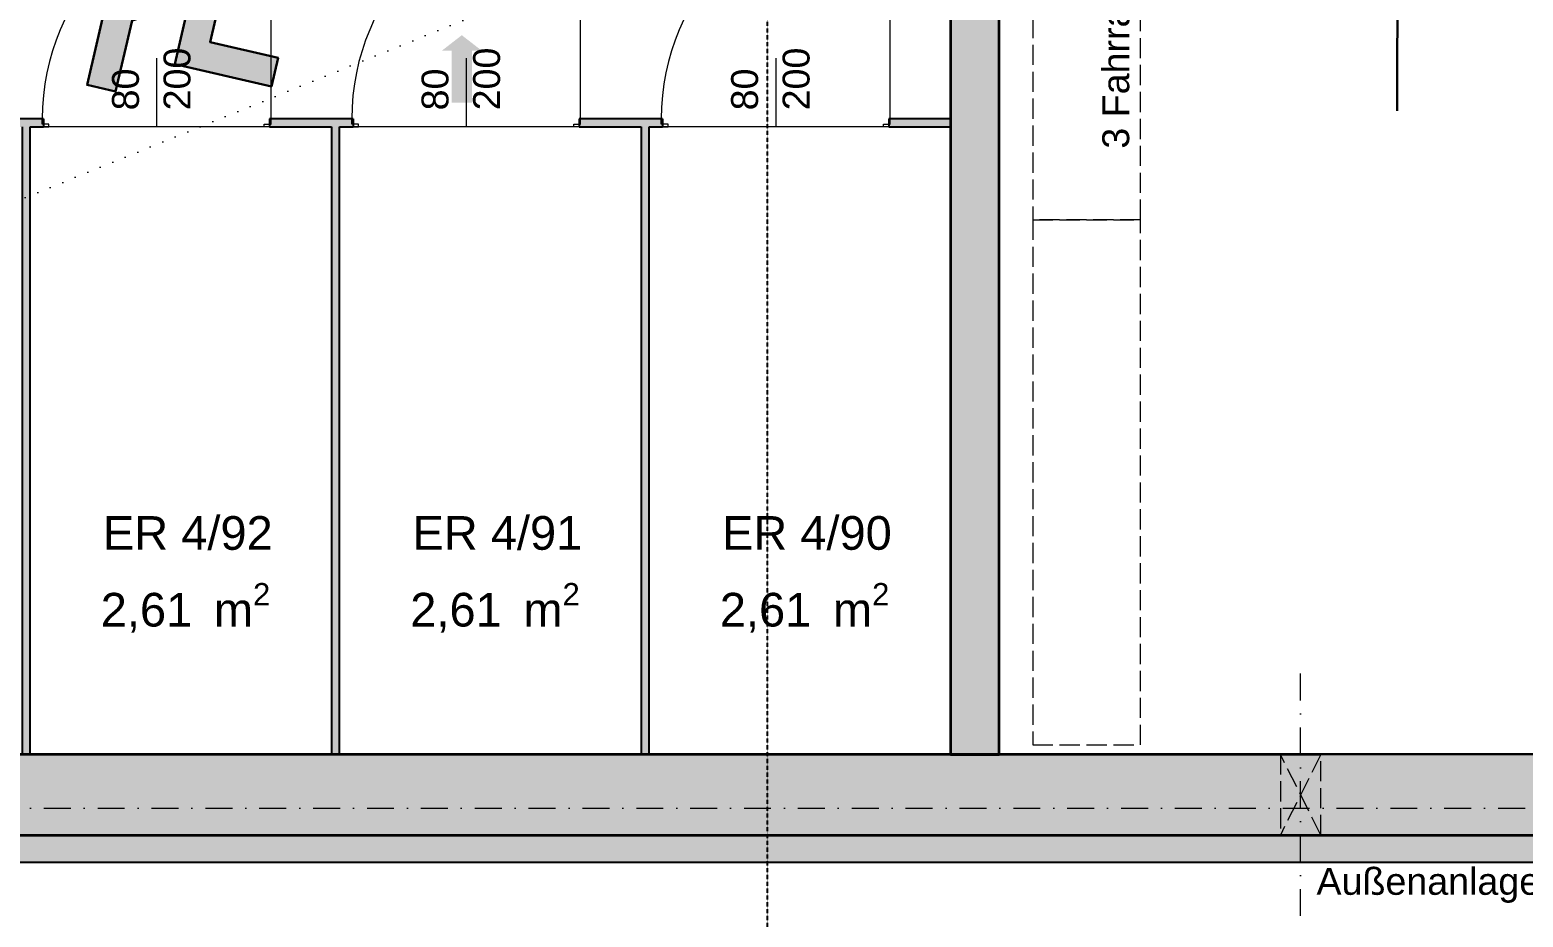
# Model space of a CAD drawing. Header units: millimetres. Extents: x 32522367 to 32638135, y 41424826 to 41540167.
# Drawn here: x 32573128 to 32578675, y 41511029 to 41514324 of the extents above; entities that cross this region are included whole.
import ezdxf
from ezdxf.enums import TextEntityAlignment as Align

# ---------------------------------------------------------------- set-up
doc = ezdxf.new("R2010")
doc.units = ezdxf.units.MM
for name, pattern in [('Achse', [0.2, 0.1, -0.05, 0, -0.05]), ('Punktlinie weit', [0.05, 0, -0.05]), ('Raster', [0.2, 0.1, -0.05, 0, -0.05]), ('Strichlinie eng', [0.1, 0.075, -0.025]), ('Strichlinie weit', [0.2, 0.15, -0.05]), ('Untersicht', [0.1, 0.075, -0.025])]:
    doc.linetypes.add(name, pattern=pattern)
for name, color, linetype in [('000 Achsraster Haupt', 251, 'Continuous'), ('110 Wand Aussen', 251, 'Continuous'), ('120 Wand Innen tragend', 251, 'Continuous'), ('130 Wand Innen', 251, 'Continuous'), ('220 Bodenaufbau', 251, 'Continuous'), ('240 Unterdaemmung', 251, 'Continuous'), ('571 Fahrrad Stellplaetze', 251, 'Continuous'), ('715 Lueftung', 251, 'Continuous'), ('811 Raum 2.Erschließung_ Nebenräume_Allg.räume_Technik', 251, 'Continuous'), ('955 Polierplan Beschriftung', 251, 'Continuous'), ('Archicad Tür-Marker', 251, 'Continuous'), ('Archicad Türen', 251, 'Continuous')]:
    doc.layers.add(name, color=color, linetype=linetype)
for name, color, linetype, lineweight in [('000 Achsraster Haupt_Stift_Nr__1', 251, 'Continuous', 13), ('110 Wand Aussen_Stift_Nr__1', 251, 'Continuous', 13), ('110 Wand Aussen_Stift_Nr__24', 251, 'Continuous', 13), ('110 Wand Aussen_Stift_Nr__29', 251, 'Continuous', 13), ('110 Wand Aussen_Stift_Nr__6', 251, 'Continuous', 13), ('110 Wand Aussen_Stift_Nr__7', 251, 'Continuous', 25), ('110 Wand Aussen_Stift_Nr__78', 251, 'Continuous', 13), ('110 Wand Aussen_Stift_Nr__8', 251, 'Continuous', 35), ('120 Wand Innen tragend_Stift_Nr__24', 251, 'Continuous', 13), ('120 Wand Innen tragend_Stift_Nr__8', 251, 'Continuous', 35), ('130 Wand Innen_Stift_Nr__26', 251, 'Continuous', 13), ('130 Wand Innen_Stift_Nr__7', 251, 'Continuous', 25), ('220 Bodenaufbau_Stift_Nr__6', 251, 'Continuous', 13), ('240 Unterdaemmung_Stift_Nr__6', 251, 'Continuous', 13), ('571 Fahrrad Stellplaetze_Stift_Nr__1', 251, 'Continuous', 13), ('681 Fluchtlinien_Stift_Nr__10', 251, 'Continuous', 25), ('710 Kanal_Stift_Nr__102', 251, 'Continuous', 50), ('715 Lueftung_Stift_Nr__123', 251, 'Continuous', 13), ('915 Allgemein Beschriftung 1_Stift_Nr__1', 251, 'Continuous', 13), ('955 Polierplan Beschriftung_Stift_Nr__1', 251, 'Continuous', 13), ('Archicad Raumstempel_Stift_Nr__1', 251, 'Continuous', 13), ('Archicad Tür-Marker_Stift_Nr__1', 251, 'Continuous', 13), ('Archicad Türen_Stift_Nr__1', 251, 'Continuous', 13), ('Archicad Türen_Stift_Nr__7', 251, 'Continuous', 25)]:
    doc.layers.add(name, color=color, linetype=linetype, lineweight=lineweight)
doc.layers.add('E2_LEHR_MENSCH_NATIVE', color=112, linetype='Continuous', lineweight=35, true_color=0x20dd55)
doc.layers.add('E_NACHRTECH', color=3, linetype='Continuous', true_color=0x00fa00)
doc.styles.add('ERSTELLTER_STIL_1', font='arial.ttf')

# ---------------------------------------------------------------- blocks, each defined once
blk = doc.blocks.new('ER 4_90__97', base_point=(48.7867, 59.2701))
at = {"layer": 'Archicad Raumstempel_Stift_Nr__1', "color": 7, "lineweight": 13, "insert": (48.4889, 59.3003), "char_height": 0.125, "attachment_point": 1, "rotation": 343.6401, "style": 'ERSTELLTER_STIL_1'}
blk.add_mtext('\\A1;{\\pql;\\pt0,0.05;\\fArial|b0|i0|c0|p0;\\W1.000000;2,61\\fArial|b0|i0|c0|p0;\\W1.000000;\\A1{\\H.66x;\\S^  ;}\\fArial|b0|i0|c0|p0;\\W1.000000; m\\fArial|b0|i0|c0|p0;\\W1.000000;\\A1{\\H.66x;\\S2^  ;}}', dxfattribs=at)
at = {"layer": 'Archicad Raumstempel_Stift_Nr__1', "color": 7, "lineweight": 13, "style": 'ERSTELLTER_STIL_1'}
for tag, p in [('ROOM_NAME', (48.5666, 59.5365)), ('DUMMY_890', (49.1312, 59.3993)), ('DUMMY_891', (48.4974, 59.3294))]:
    blk.add_attdef(tag, text='', height=0.125, rotation=343.6401, dxfattribs=at).set_placement(p, align=Align.TOP_LEFT)
blk = doc.blocks.new('ER 4_91__98', base_point=(47.6832, 59.594))
at = {"layer": 'Archicad Raumstempel_Stift_Nr__1', "color": 7, "lineweight": 13, "insert": (47.3854, 59.6242), "char_height": 0.125, "attachment_point": 1, "rotation": 343.6401, "style": 'ERSTELLTER_STIL_1'}
blk.add_mtext('\\A1;{\\pql;\\pt0,0.05;\\fArial|b0|i0|c0|p0;\\W1.000000;2,61\\fArial|b0|i0|c0|p0;\\W1.000000;\\A1{\\H.66x;\\S^  ;}\\fArial|b0|i0|c0|p0;\\W1.000000; m\\fArial|b0|i0|c0|p0;\\W1.000000;\\A1{\\H.66x;\\S2^  ;}}', dxfattribs=at)
at = {"layer": 'Archicad Raumstempel_Stift_Nr__1', "color": 7, "lineweight": 13, "style": 'ERSTELLTER_STIL_1'}
for tag, p in [('ROOM_NAME', (47.4632, 59.8604)), ('DUMMY_890', (48.0278, 59.7232)), ('DUMMY_891', (47.394, 59.6534))]:
    blk.add_attdef(tag, text='', height=0.125, rotation=343.6401, dxfattribs=at).set_placement(p, align=Align.TOP_LEFT)
blk = doc.blocks.new('ER 4_92__99', base_point=(46.5798, 59.918))
at = {"layer": 'Archicad Raumstempel_Stift_Nr__1', "color": 7, "lineweight": 13, "insert": (46.282, 59.9481), "char_height": 0.125, "attachment_point": 1, "rotation": 343.6401, "style": 'ERSTELLTER_STIL_1'}
blk.add_mtext('\\A1;{\\pql;\\pt0,0.05;\\fArial|b0|i0|c0|p0;\\W1.000000;2,61\\fArial|b0|i0|c0|p0;\\W1.000000;\\A1{\\H.66x;\\S^  ;}\\fArial|b0|i0|c0|p0;\\W1.000000; m\\fArial|b0|i0|c0|p0;\\W1.000000;\\A1{\\H.66x;\\S2^  ;}}', dxfattribs=at)
at = {"layer": 'Archicad Raumstempel_Stift_Nr__1', "color": 7, "lineweight": 13, "style": 'ERSTELLTER_STIL_1'}
for tag, p in [('ROOM_NAME', (46.3597, 60.1843)), ('DUMMY_890', (46.9243, 60.0471)), ('DUMMY_891', (46.2906, 59.9773))]:
    blk.add_attdef(tag, text='', height=0.125, rotation=343.6401, dxfattribs=at).set_placement(p, align=Align.TOP_LEFT)
blk = doc.blocks.new('Decke_9', base_point=(42.2185, 67.8776))
at = {"layer": '240 Unterdaemmung_Stift_Nr__6', "color": 7, "linetype": 'Strichlinie eng', "lineweight": 13, "flags": 128}
blk.add_lwpolyline([(42.2185, 67.8776), (40.2186, 61.0651), (59.1401, 55.5106), (61.14, 62.3231), (56.0066, 63.83), (44.8523, 67.1044)], close=True, dxfattribs=at)
blk = doc.blocks.new('Decke_16', base_point=(24.3313, 82.1748))
at = {"layer": '220 Bodenaufbau_Stift_Nr__6', "color": 7, "linetype": 'Continuous', "lineweight": 13, "flags": 128}
blk.add_lwpolyline([(29.6854, 80.6031), (63.8728, 70.5671), (59.3435, 55.1382), (36.9197, 61.7208)], dxfattribs=at)
blk = doc.blocks.new('Öffnung_67')
at = {"layer": '110 Wand Aussen_Stift_Nr__1', "color": 7, "linetype": 'Untersicht', "lineweight": 13}
for p, q in [((50.3673, 57.7732), (50.3079, 58.1033)), ((50.4518, 58.0611), (50.2234, 57.8155))]:
    blk.add_line(p, q, dxfattribs=at)
at = {"layer": '110 Wand Aussen_Stift_Nr__6', "color": 7, "linetype": 'Untersicht', "lineweight": 13, "flags": 128}
for points in [[(50.3079, 58.1033), (50.2234, 57.8155)], [(50.3673, 57.7732), (50.4518, 58.0611)]]:
    blk.add_lwpolyline(points, dxfattribs=at)
at = {"layer": '110 Wand Aussen_Stift_Nr__78', "color": 5, "linetype": 'Achse', "lineweight": 13}
blk.add_line((50.2108, 57.5065), (50.4643, 58.3701), dxfattribs=at)
at = {"layer": '110 Wand Aussen_Stift_Nr__8', "color": 7, "linetype": 'Continuous', "lineweight": 35, "flags": 128}
for points in [[(50.4518, 58.0611), (50.3079, 58.1033)], [(50.2234, 57.8155), (50.3673, 57.7732)]]:
    blk.add_lwpolyline(points, dxfattribs=at)
blk = doc.blocks.new('Wand_6', base_point=(59.3435, 55.1382))
at = {"layer": '110 Wand Aussen_Stift_Nr__24', "linetype": 'Continuous', "lineweight": 13}
blk.add_hatch(color=92, dxfattribs=at).paths.add_polyline_path([(59.1401, 55.5106), (37.1194, 61.9749), (37.0349, 61.687), (59.0556, 55.2227)])
at = {"layer": '110 Wand Aussen_Stift_Nr__29', "linetype": 'Continuous', "lineweight": 13}
blk.add_hatch(color=6, dxfattribs=at).paths.add_polyline_path([(59.3435, 55.1382), (37.1308, 61.6589), (37.1027, 61.5629), (59.3153, 55.0423)])
at = {"layer": '110 Wand Aussen_Stift_Nr__7', "color": 7, "linetype": 'Continuous', "lineweight": 25, "flags": 128}
blk.add_lwpolyline([(37.1027, 61.5629), (59.3153, 55.0423)], dxfattribs=at)
at = {"layer": '110 Wand Aussen_Stift_Nr__8', "color": 7, "linetype": 'Continuous', "lineweight": 35}
for p, q in [((43.0126, 59.9322), (50.2234, 57.8155)), ((50.3673, 57.7732), (53.9895, 56.7099))]:
    blk.add_line(p, q, dxfattribs=at)
at = {"layer": '110 Wand Aussen_Stift_Nr__8', "color": 7, "linetype": 'Continuous', "lineweight": 35, "flags": 128}
for points in [[(50.3079, 58.1033), (43.0971, 60.2201)], [(54.074, 56.9978), (50.4518, 58.0611)]]:
    blk.add_lwpolyline(points, dxfattribs=at)
blk = doc.blocks.new('Wand_172', base_point=(49.3052, 58.3977))
at = {"layer": '120 Wand Innen tragend_Stift_Nr__24', "linetype": 'Continuous', "lineweight": 13}
blk.add_hatch(color=92, dxfattribs=at).paths.add_polyline_path([(49.3052, 58.3977), (50.9727, 64.078), (50.8, 64.1287), (49.1325, 58.4484)])
at = {"layer": '120 Wand Innen tragend_Stift_Nr__8', "color": 7, "linetype": 'Continuous', "lineweight": 35, "flags": 128}
for points in [[(50.8, 64.1287), (49.1325, 58.4484)], [(49.3052, 58.3977), (50.9727, 64.078)], [(49.1325, 58.4484), (49.3052, 58.3977)]]:
    blk.add_lwpolyline(points, dxfattribs=at)
blk = doc.blocks.new('Blockrahmentür 1-Fl 27_3')
at = {"layer": 'Archicad Türen_Stift_Nr__1', "color": 7, "linetype": 'Continuous', "lineweight": 13}
for p, q in [((0.425, 0), (0.425, 0.85)), ((-0.425, -0.02), (-0.425, 0)), ((-0.425, 0), (-0.42, 0)), ((-0.42, 0), (-0.42, -0.03)), ((0.425, 0), (0.42, 0)), ((0.42, 0), (0.42, -0.03)), ((0.425, -0.02), (0.425, 0)), ((-0.4, -0.02), (-0.425, -0.02)), ((-0.42, -0.03), (-0.4, -0.03)), ((-0.4, -0.03), (-0.4, -0.02)), ((0.4, -0.03), (0.4, -0.02)), ((0.4, -0.02), (0.425, -0.02)), ((0.42, -0.03), (0.4, -0.03))]:
    blk.add_line(p, q, dxfattribs=at)
blk.add_arc((0.425, 0), 0.85, 90, 180, dxfattribs=at)
at = {"layer": 'Archicad Türen_Stift_Nr__7', "color": 7, "linetype": 'Continuous', "lineweight": 25}
for p, q in [((-0.42, 0), (-0.42, -0.03)), ((-0.42, 0), (-0.42, -0.03)), ((0.42, 0), (0.42, -0.03)), ((0.42, 0), (0.42, -0.03))]:
    blk.add_line(p, q, dxfattribs=at)
blk = doc.blocks.new('T Marker AUT 27_3')
at = {"layer": 'Archicad Tür-Marker_Stift_Nr__1', "color": 7, "linetype": 'Continuous', "lineweight": 13}
blk.add_line((0, -0.255), (0, 0), dxfattribs=at)
at = {"layer": 'Archicad Tür-Marker_Stift_Nr__1', "color": 7, "lineweight": 13, "style": 'ERSTELLTER_STIL_1'}
for tag, height, p in [('DUMMY_270', 0.1, (-0.165, 0.0026)), ('DUMMY_268', 0.1, (0.0264, 0.0026)), ('DUMMY_269', 0.0667, (0.0931, -0.1825)), ('DUMMY_271', 0.0667, (-0.0983, -0.2588))]:
    blk.add_attdef(tag, text='', height=height, rotation=270, dxfattribs=at).set_placement(p, align=Align.BOTTOM_LEFT)
blk = doc.blocks.new('Wand_173', base_point=(49.7972, 60.7128))
at = {"layer": '130 Wand Innen_Stift_Nr__26', "linetype": 'Continuous', "lineweight": 13}
for points in [[(46.2662, 61.7494), (46.2578, 61.7206), (46.5552, 61.6333), (46.5637, 61.662)], [(47.3696, 61.4254), (47.3612, 61.3967), (47.6586, 61.3093), (47.6671, 61.3381)], [(48.4731, 61.1015), (48.4646, 61.0727), (48.7621, 60.9854), (48.7705, 61.0142)], [(49.5765, 60.7776), (49.5681, 60.7488), (49.7888, 60.684), (49.7972, 60.7128)]]:
    blk.add_hatch(color=5, dxfattribs=at).paths.add_polyline_path(points)
at = {"layer": '130 Wand Innen_Stift_Nr__7', "color": 7, "linetype": 'Continuous', "lineweight": 25}
for p, q in [((46.5637, 61.662), (46.5552, 61.6333)), ((47.3696, 61.4254), (47.3612, 61.3967)), ((47.6671, 61.3381), (47.6586, 61.3093)), ((48.4731, 61.1015), (48.4646, 61.0727)), ((48.7705, 61.0142), (48.7621, 60.9854)), ((49.5765, 60.7776), (49.5681, 60.7488))]:
    blk.add_line(p, q, dxfattribs=at)
at = {"layer": '130 Wand Innen_Stift_Nr__7', "color": 7, "linetype": 'Continuous', "lineweight": 25, "flags": 128}
for points in [[(46.5637, 61.662), (46.2662, 61.7494)], [(46.5072, 61.6473), (46.5552, 61.6333)], [(47.6671, 61.3381), (47.3696, 61.4254)], [(47.3612, 61.3967), (47.5819, 61.3319)], [(47.6107, 61.3234), (47.6586, 61.3093)], [(48.7705, 61.0142), (48.4731, 61.1015)], [(48.4646, 61.0727), (48.6853, 61.008)], [(48.7141, 60.9995), (48.7621, 60.9854)], [(49.5681, 60.7488), (49.7888, 60.684)], [(49.7972, 60.7128), (49.5765, 60.7776)], [(49.7888, 60.684), (49.7972, 60.7128)]]:
    blk.add_lwpolyline(points, dxfattribs=at)
at = {"layer": 'Archicad Tür-Marker', "color": 7, "lineweight": 13}
ref = blk.add_blockref('T Marker AUT 27_3', (46.9582, 61.515), dxfattribs=dict(at, rotation=163.6400892099299))
ref.add_attrib('DUMMY_268', '80', dxfattribs={"layer": 'Archicad Tür-Marker_Stift_Nr__1', "color": 7, "lineweight": 13, "height": 0.1, "rotation": 73.6401, "style": 'ERSTELLTER_STIL_1'}).set_placement((46.9413, 61.5838), align=Align.BOTTOM_LEFT)
ref.add_attrib('DUMMY_270', '200', dxfattribs={"layer": 'Archicad Tür-Marker_Stift_Nr__1', "color": 7, "lineweight": 13, "height": 0.1, "rotation": 73.6401, "style": 'ERSTELLTER_STIL_1'}).set_placement((47.125, 61.5299), align=Align.BOTTOM_LEFT)
ref = blk.add_blockref('T Marker AUT 27_3', (48.0616, 61.191), dxfattribs=dict(at, rotation=163.6400892099299))
ref.add_attrib('DUMMY_268', '80', dxfattribs={"layer": 'Archicad Tür-Marker_Stift_Nr__1', "color": 7, "lineweight": 13, "height": 0.1, "rotation": 73.6401, "style": 'ERSTELLTER_STIL_1'}).set_placement((48.0447, 61.2599), align=Align.BOTTOM_LEFT)
ref.add_attrib('DUMMY_270', '200', dxfattribs={"layer": 'Archicad Tür-Marker_Stift_Nr__1', "color": 7, "lineweight": 13, "height": 0.1, "rotation": 73.6401, "style": 'ERSTELLTER_STIL_1'}).set_placement((48.2284, 61.206), align=Align.BOTTOM_LEFT)
ref = blk.add_blockref('T Marker AUT 27_3', (49.1651, 60.8671), dxfattribs=dict(at, rotation=163.6400892099299))
ref.add_attrib('DUMMY_268', '80', dxfattribs={"layer": 'Archicad Tür-Marker_Stift_Nr__1', "color": 7, "lineweight": 13, "height": 0.1, "rotation": 73.6401, "style": 'ERSTELLTER_STIL_1'}).set_placement((49.1482, 60.936), align=Align.BOTTOM_LEFT)
ref.add_attrib('DUMMY_270', '200', dxfattribs={"layer": 'Archicad Tür-Marker_Stift_Nr__1', "color": 7, "lineweight": 13, "height": 0.1, "rotation": 73.6401, "style": 'ERSTELLTER_STIL_1'}).set_placement((49.3319, 60.882), align=Align.BOTTOM_LEFT)
at = {"layer": 'Archicad Türen', "color": 7, "linetype": 'Continuous', "lineweight": 13, "rotation": 343.6400892099299}
for p in [(46.9667, 61.5437), (48.0701, 61.2198), (49.1735, 60.8959)]:
    blk.add_blockref('Blockrahmentür 1-Fl 27_3', p, dxfattribs=at)
blk = doc.blocks.new('Wand_175', base_point=(48.0578, 58.7638))
at = {"layer": '130 Wand Innen_Stift_Nr__26', "linetype": 'Continuous', "lineweight": 13}
blk.add_hatch(color=5, dxfattribs=at).paths.add_polyline_path([(48.0578, 58.7638), (48.7141, 60.9995), (48.6853, 61.008), (48.029, 58.7723)])
at = {"layer": '130 Wand Innen_Stift_Nr__7', "color": 7, "linetype": 'Continuous', "lineweight": 25, "flags": 128}
for points in [[(48.6853, 61.008), (48.029, 58.7723)], [(48.0578, 58.7638), (48.7141, 60.9995)], [(48.029, 58.7723), (48.0578, 58.7638)]]:
    blk.add_lwpolyline(points, dxfattribs=at)
blk = doc.blocks.new('Wand_177', base_point=(46.9544, 59.0878))
at = {"layer": '130 Wand Innen_Stift_Nr__26', "linetype": 'Continuous', "lineweight": 13}
blk.add_hatch(color=5, dxfattribs=at).paths.add_polyline_path([(46.9544, 59.0878), (47.6107, 61.3234), (47.5819, 61.3319), (46.9256, 59.0962)])
at = {"layer": '130 Wand Innen_Stift_Nr__7', "color": 7, "linetype": 'Continuous', "lineweight": 25, "flags": 128}
for points in [[(47.5819, 61.3319), (46.9256, 59.0962)], [(46.9544, 59.0878), (47.6107, 61.3234)], [(46.9256, 59.0962), (46.9544, 59.0878)]]:
    blk.add_lwpolyline(points, dxfattribs=at)
blk = doc.blocks.new('Wand_179', base_point=(45.8509, 59.4117))
at = {"layer": '130 Wand Innen_Stift_Nr__26', "linetype": 'Continuous', "lineweight": 13}
blk.add_hatch(color=5, dxfattribs=at).paths.add_polyline_path([(45.8509, 59.4117), (46.5072, 61.6473), (46.4784, 61.6558), (45.8222, 59.4201)])
at = {"layer": '130 Wand Innen_Stift_Nr__7', "color": 7, "linetype": 'Continuous', "lineweight": 25, "flags": 128}
for points in [[(46.4784, 61.6558), (45.8222, 59.4201)], [(45.8509, 59.4117), (46.5072, 61.6473)], [(45.8222, 59.4201), (45.8509, 59.4117)]]:
    blk.add_lwpolyline(points, dxfattribs=at)
blk = doc.blocks.new('Fahrradstellplatz 50x200')
at = {"layer": '571 Fahrrad Stellplaetze_Stift_Nr__1', "color": 7, "linetype": 'Strichlinie eng', "lineweight": 13}
for p, q in [((0, 1.95), (0, 0)), ((0.4, 1.95), (0, 1.95)), ((0.4, 0), (0.4, 1.95)), ((0, 0), (0.4, 0))]:
    blk.add_line(p, q, dxfattribs=at)
blk = doc.blocks.new('Etikett_25', base_point=(40.1341, 60.7772))
at = {"layer": '955 Polierplan Beschriftung_Stift_Nr__1', "color": 7, "linetype": 'Punktlinie weit', "lineweight": 13}
blk.add_line((40.1341, 60.7772), (61.5714, 62.9051), dxfattribs=at)
blk = doc.blocks.new('Standard-Rastermarker_6')
at = {"layer": '000 Achsraster Haupt_Stift_Nr__1', "color": 7, "linetype": 'Raster', "lineweight": 13}
blk.add_line((1, 0), (57.5462, 0), dxfattribs=at)
at = {"layer": '000 Achsraster Haupt_Stift_Nr__1', "color": 7, "lineweight": 13, "style": 'ERSTELLTER_STIL_1'}
for tag, p in [('AC_MarkerText_1_0', (-0.25, 0.075)), ('AC_MarkerText_1_1', (58.7962, 0.075))]:
    blk.add_attdef(tag, text='', height=0.15, dxfattribs=at).set_placement(p, align=Align.TOP_CENTER)
blk = doc.blocks.new('Pfeil Gerade 27_6')
at = {"layer": '715 Lueftung_Stift_Nr__123', "linetype": 'Continuous', "lineweight": 13, "true_color": 0xe69900}
blk.add_hatch(color=42, dxfattribs=at).paths.add_polyline_path([(0.125, 0), (0.067, 0.0748), (0.067, 0.0376), (-0.125, 0.0376), (-0.125, -0.0376), (0.067, -0.0376), (0.067, -0.0748)])
blk = doc.blocks.new('98095500')
at = {"color": 18, "lineweight": 30, "true_color": 0x000000}
for points in [[(423921.73, 99168.82), (423956.82, 99168.82), (423956.82, 99202.95), (423984.52, 99214.53), (424033.69, 99214.53), (424053.79, 99178.33)], [(424040.17, 99170.92), (424025.2, 99196.66), (423999.74, 99196.78), (424026.18, 99150.32), (424026.18, 99110.9), (424070.22, 99110.9), (424070.22, 99092.32), (424007.48, 99092.32), (424007.48, 99131.68), (423974.96, 99113.11), (423974.96, 99066.99), (423956.52, 99066.99), (423956.52, 99122.44), (423990.54, 99141.87), (423975.12, 99168.79), (423975.12, 99150.21), (423921.73, 99150.28)]]:
    blk.add_lwpolyline(points, dxfattribs=at)
blk.add_circle((423963.6, 99225.86), 18.08, dxfattribs=at)
for centre, radius, start, end in [((424047.83, 99173.07), 7.96, 195.72991, 41.40047), ((423921.73, 99159.55), 9.27, 89.9849, 270.0151)]:
    blk.add_arc(centre, radius, start, end, dxfattribs=at)
blk = doc.blocks.new('750298750')
h = blk.add_hatch(color=3)
h.paths.add_polyline_path([(426943.63, 99576.9), (426968.12, 99576.79), (426982.52, 99552.02, 1.25347), (426995.63, 99559.16), (426976.28, 99593.98), (426928.98, 99593.98), (426902.34, 99582.83), (426902.34, 99550.01), (426868.58, 99550.01, 1), (426868.59, 99532.17), (426919.94, 99532.11), (426919.94, 99549.98), (426934.78, 99524.08), (426902.06, 99505.39), (426902.06, 99452.05), (426919.79, 99452.05), (426919.79, 99496.41), (426951.07, 99514.28), (426951.07, 99476.42), (427011.43, 99476.42), (427011.43, 99494.29), (426969.06, 99494.29), (426969.06, 99532.21)])
h.paths.add_polyline_path([(426891.47, 99604.88, 1), (426926.25, 99604.88, 1)])
at = {"xscale": 0.9619413167778113, "yscale": 0.9619413167778113, "zscale": 0.9619413167778113}
blk.add_blockref('98095500', (19080.76, 4155.42), dxfattribs=at)
blk = doc.blocks.new('E2_MOL_LEHRPERSON_ZENTRIERT')
blk.add_blockref('750298750', (-426935.55, -99537.16))

msp = doc.modelspace()

# ---------------------------------------------------------------- linework, layer by layer
at = {"layer": '681 Fluchtlinien_Stift_Nr__10', "color": 1, "linetype": 'Strichlinie weit', "lineweight": 25}
msp.add_lwpolyline([(32575868.532, 41507613.586), (32575868.431, 41527613.586)], dxfattribs=at)
msp.add_lwpolyline([(32575868.532, 41507613.586), (32575868.431, 41527613.586)], dxfattribs=at)
at = {"layer": '811 Raum 2.Erschließung_ Nebenräume_Allg.räume_Technik', "color": 40, "linetype": 'Continuous', "lineweight": 0, "true_color": 0xffd933, "flags": 128}
msp.add_lwpolyline([(32563908.467, 41519233.528), (32563908.475, 41517583.739), (32567348.474, 41517583.755), (32567348.473, 41517733.543), (32576728.481, 41517733.593), (32576728.482, 41517553.593), (32576728.513, 41511633.595), (32586978.516, 41511633.648), (32586978.485, 41517553.646), (32585028.475, 41517553.636), (32585028.474, 41517733.636), (32586978.484, 41517733.646), (32586978.476, 41519233.646), (32585028.467, 41519233.636), (32585028.466, 41519413.636), (32586978.475, 41519413.646), (32586978.435, 41527213.654), (32565974.381, 41527213.546), (32563908.426, 41527213.535), (32563908.465, 41519413.527), (32565958.466, 41519413.538), (32565958.467, 41519233.538)], close=True, dxfattribs=at)
at = {"layer": '811 Raum 2.Erschließung_ Nebenräume_Allg.räume_Technik', "color": 31, "linetype": 'Continuous', "lineweight": 0, "true_color": 0xffcc66, "flags": 128}
for points in [[(32563908.482, 41517553.725), (32563908.512, 41511633.531), (32576548.512, 41511633.595), (32576548.482, 41517553.589), (32570798.477, 41517553.559), (32570798.476, 41517703.558), (32569648.476, 41517703.553), (32568528.474, 41517703.546), (32568528.475, 41517555.672), (32567348.474, 41517555.669), (32566199.029, 41517555.679), (32566199.037, 41517553.75)], [(32573128.498, 41513963.574), (32573128.51, 41511633.576), (32574248.511, 41511633.582), (32574248.499, 41513963.58)], [(32574278.499, 41513963.584), (32574278.511, 41511633.584), (32575398.512, 41511633.589), (32575398.5, 41513963.589)], [(32575428.5, 41513963.59), (32575428.512, 41511633.589), (32576548.512, 41511633.595), (32576548.5, 41513963.595)]]:
    msp.add_lwpolyline(points, close=True, dxfattribs=at)
at = {"layer": 'E_NACHRTECH', "color": 3, "lineweight": 30}
msp.add_lwpolyline([(32578216.845, 41518352.018), (32578206.939, 41514022.964)], dxfattribs=at)

# ---------------------------------------------------------------- block references
at = {"layer": '000 Achsraster Haupt', "color": 7, "linetype": 'Continuous', "lineweight": 18, "xscale": 1000, "yscale": 1000, "zscale": 1000, "rotation": 0.0002954042531608}
msp.add_blockref('Standard-Rastermarker_6', (32539163.286, 41511433.406), dxfattribs=at)
at = {"layer": '110 Wand Aussen', "color": 7, "lineweight": 35, "xscale": 1000, "yscale": 1000, "zscale": 1000, "rotation": 16.36019999999994}
msp.add_blockref('Wand_6', (32587278.485, 41511333.65), dxfattribs=at)
at = {"layer": '110 Wand Aussen', "color": 7, "linetype": 'Continuous', "lineweight": 13, "xscale": 1000, "yscale": 1000, "zscale": 1000, "rotation": 16.36019999999994}
msp.add_blockref('Öffnung_67', (32545868.865, 41441712.417), dxfattribs=at)
at = {"layer": '120 Wand Innen tragend', "color": 7, "lineweight": 35, "xscale": 1000, "yscale": 1000, "zscale": 1000, "rotation": 16.36019999999994}
msp.add_blockref('Wand_172', (32576728.512, 41511633.596), dxfattribs=at)
at = {"layer": '130 Wand Innen', "color": 7, "lineweight": 35, "xscale": 1000, "yscale": 1000, "zscale": 1000, "rotation": 16.36019999999994}
for name, p in [('Wand_173', (32576548.5, 41513993.595)), ('Wand_179', (32573128.51, 41511633.582)), ('Wand_177', (32574278.511, 41511633.582)), ('Wand_175', (32575428.512, 41511633.589))]:
    msp.add_blockref(name, p, dxfattribs=at)
at = {"layer": '220 Bodenaufbau', "color": 7, "linetype": 'Continuous', "lineweight": 13, "xscale": 1000, "yscale": 1000, "zscale": 1000, "rotation": 16.36019999999994}
msp.add_blockref('Decke_16', (32546068.423, 41527413.443), dxfattribs=at)
at = {"layer": '240 Unterdaemmung', "color": 7, "linetype": 'Strichlinie eng', "lineweight": 13, "xscale": 1000, "yscale": 1000, "zscale": 1000, "rotation": 16.36019999999994}
msp.add_blockref('Decke_9', (32567258.476, 41518733.543), dxfattribs=at)
at = {"layer": '571 Fahrrad Stellplaetze', "color": 7, "linetype": 'Continuous', "lineweight": 13, "xscale": 999.9999999999995, "yscale": 999.9999999999995, "zscale": 999.9999999999995, "rotation": 0.000290127261858}
for p in [(32576853.502, 41513618.592), (32576853.512, 41511668.592)]:
    msp.add_blockref('Fahrradstellplatz 50x200', p, dxfattribs=at)
at = {"layer": '715 Lueftung', "color": 7, "linetype": 'Continuous', "lineweight": 13, "xscale": 1000, "yscale": 1000, "zscale": 1000, "rotation": 90.00028921157721}
msp.add_blockref('Pfeil Gerade 27_6', (32574732.426, 41514179.1), dxfattribs=at)
at = {"layer": '811 Raum 2.Erschließung_ Nebenräume_Allg.räume_Technik', "color": 7, "linetype": 'Continuous', "lineweight": 13, "xscale": 1000, "yscale": 1000, "zscale": 1000, "rotation": 16.36019999999994}
for name, p, values in [('ER 4_92__99', (32573685.24, 41512324.65), {'ROOM_NAME': 'ER 4/92'}), ('ER 4_91__98', (32574835.241, 41512324.658), {'ROOM_NAME': 'ER 4/91'}), ('ER 4_90__97', (32575985.242, 41512324.664), {'ROOM_NAME': 'ER 4/90'})]:
    msp.add_blockref(name, p, dxfattribs=at).add_auto_attribs(values)
at = {"layer": '955 Polierplan Beschriftung', "color": 7, "linetype": 'Continuous', "lineweight": 13, "xscale": 1000, "yscale": 1000, "zscale": 1000, "rotation": 16.36019999999994}
msp.add_blockref('Etikett_25', (32567258.514, 41511333.543), dxfattribs=at)
at = {"layer": 'E2_LEHR_MENSCH_NATIVE', "color": 112, "true_color": 0x20dd55, "xscale": 6.107755025382402, "yscale": 6.107755025382402, "rotation": 346.9323015135687}
msp.add_blockref('E2_MOL_LEHRPERSON_ZENTRIERT', (32573657.342, 41514579.295), dxfattribs=at)

# ---------------------------------------------------------------- texts
at = {"layer": '710 Kanal_Stift_Nr__102', "color": 5, "linetype": 'Continuous', "lineweight": 50, "insert": (32578777.48, 41511081.888), "char_height": 100, "attachment_point": 8, "rotation": 0.00029, "style": 'ERSTELLTER_STIL_1'}
msp.add_mtext('\\A1;{\\pqc;\\fArial|b0|i0|c0|p0;\\W1.000000;Außenanlagenbewässerung}', dxfattribs=at)
at = {"layer": '915 Allgemein Beschriftung 1_Stift_Nr__1', "color": 7, "linetype": 'Continuous', "lineweight": 13, "insert": (32577242.122, 41513882.628), "char_height": 100, "attachment_point": 7, "rotation": 90.000289, "style": 'ERSTELLTER_STIL_1'}
msp.add_mtext('\\A1;{\\pql;\\fArial|b0|i0|c0|p0;\\W1.000000;3\\fArial|b0|i0|c0|p0;\\W1.000000; Fahrradabstellplätze}', dxfattribs=at)

doc.saveas('drawing.dxf')
